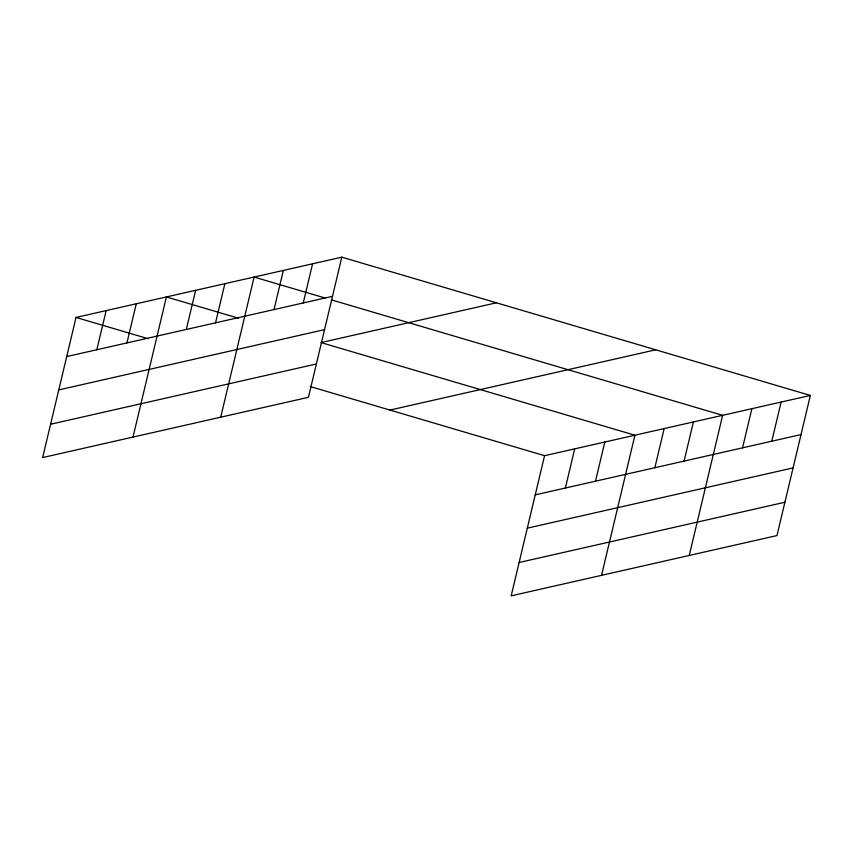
<?xml version="1.0" encoding="UTF-8"?>
<svg xmlns="http://www.w3.org/2000/svg" width="853" height="853" viewBox="0 0 853 853"><rect width="100%" height="100%" fill="white"/><g stroke="black" fill="none" stroke-linecap="round" stroke-linejoin="round"><path stroke-width="1.28" d="M341.818 257.169L76.034 317.433L42.65 457.56L308.434 397.306L341.818 257.169L810.35 395.44L776.966 535.567L511.182 595.831L544.566 455.694L810.35 395.44M96.826 349.751L106.156 310.599M126.948 342.917L136.277 303.775M133.015 437.077L166.399 296.94L238.637 318.265M186.306 329.461L195.636 290.319M215.542 322.829L224.872 283.686M220.724 417.192L254.109 277.054L325.078 297.996M274.016 309.575L283.345 270.433M303.252 302.943L312.582 263.801M565.368 488.012L574.687 448.87M595.49 481.188L604.809 442.035M601.546 575.338L634.931 435.211L321.016 342.575L496.435 302.794M654.848 467.721L664.167 428.579M684.085 461.1L693.404 421.947M689.256 555.452L722.64 415.326L331.412 299.872M742.547 447.836L751.877 408.694M771.784 441.214L781.113 402.062M66.705 356.575L332.489 296.322M58.772 389.906L324.545 329.642M50.594 424.24L316.367 363.975M389.949 410.069L655.733 349.805M535.247 494.847L801.02 434.582M527.303 528.167L793.087 467.902M519.125 562.5L784.909 502.246M76.034 317.433L148.273 338.748M310.3 386.569L544.566 455.694"/></g></svg>
